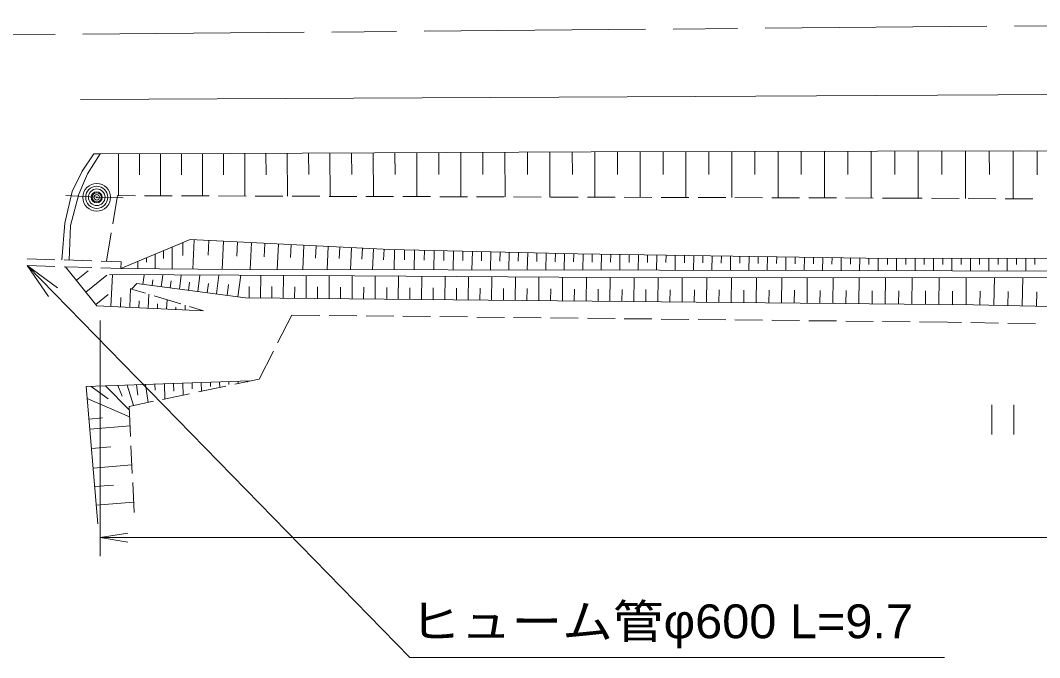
# Model space of a CAD drawing. Units: millimetres, scale not verified. Extents: x 40000 to 680000, y 20000 to 380000.
# Drawn here: x 382848 to 438100, y 243145 to 277684 of the extents above; entities that cross this region are included whole.
import ezdxf
from ezdxf.enums import TextEntityAlignment as Align

# ---------------------------------------------------------------- set-up
doc = ezdxf.new("R2010")
doc.units = ezdxf.units.MM
doc.header["$LTSCALE"] = 1000
doc.header["$PDMODE"] = 32
doc.header["$PDSIZE"] = 500
doc.linetypes.add('CHAIN', pattern=[18.5, 12, -1.5, 3.5, -1.5])
for name, color, linetype, lineweight in [('M-BMK', 2, 'CHAIN', 13), ('M-STR-HTXT', 7, 'Continuous', 13), ('M-WORK', 1, 'Continuous', 13)]:
    doc.layers.add(name, color=color, linetype=linetype, lineweight=lineweight)
doc.styles.add('ＭＳ Ｐゴシック', font='')
doc.styles.get('ＭＳ Ｐゴシック').set_extended_font_data('MS PGothic')

# ---------------------------------------------------------------- blocks, each defined once
blk = doc.blocks.new('open_arrow')
at = {"color": 0, "linetype": 'Continuous', "lineweight": -2}
blk.add_lwpolyline([(7.5, 1.25), (0, 0), (7.5, -1.25)], dxfattribs=at)

msp = doc.modelspace()

# ---------------------------------------------------------------- linework, layer by layer
at = {"layer": 'M-BMK'}
msp.add_line((472228, 277684), (372253, 276814), dxfattribs=at)
at = {"layer": 'M-STR-HTXT'}
for p, q in [((387165, 261410), (387165, 248649)), ((387165, 249649), (501136, 249649))]:
    msp.add_line(p, q, dxfattribs=at)
msp.add_lwpolyline([(383214, 264392), (403966, 243145), (432950, 243145)], dxfattribs=at)
at = {"layer": 'M-WORK'}
for p, q in [((388165, 270455), (388167, 268183)), ((389300, 270456), (389301, 269320)), ((390436, 270457), (390438, 268176)), ((391576, 270458), (391577, 269318)), ((392717, 270459), (392719, 268169)), ((393861, 270460), (393862, 269315)), ((395006, 270464), (395019, 268162)), ((396158, 270470), (396164, 269319)), ((397309, 270477), (397321, 268154)), ((398470, 270483), (398476, 269322)), ((399631, 270489), (399643, 268147)), ((400802, 270495), (400808, 269324)), ((401973, 270501), (401985, 268140)), ((403154, 270508), (403160, 269327)), ((404335, 270514), (404347, 268132)), ((405525, 270520), (405532, 269329)), ((406716, 270527), (406729, 268125)), ((407917, 270533), (407924, 269332)), ((409118, 270540), (409131, 268117)), ((410330, 270546), (410336, 269335)), ((411541, 270552), (411554, 268109)), ((412763, 270559), (412769, 269337)), ((413984, 270565), (413990, 268102)), ((415216, 270568), (415219, 269336)), ((416447, 270571), (416453, 268094)), ((417686, 270574), (417689, 269335)), ((418924, 270577), (418930, 268086)), ((420170, 270580), (420173, 269334)), ((421415, 270582), (421421, 268078)), ((422667, 270585), (422670, 269333)), ((423920, 270588), (423925, 268070)), ((425179, 270591), (425182, 269332)), ((426438, 270594), (426444, 268062)), ((427704, 270597), (427707, 269331)), ((428970, 270600), (428976, 268054)), ((430243, 270603), (430246, 269330)), ((431517, 270606), (431523, 268043)), ((432798, 270609), (432801, 269328)), ((434080, 270613), (434086, 268028)), ((435372, 270616), (435375, 269323)), ((436664, 270619), (436670, 268013)), ((437967, 270616), (437962, 269313)), ((388117, 268184), (387856, 266653)), ((389082, 268181), (388117, 268184)), ((391082, 268174), (389582, 268179)), ((393082, 268168), (391582, 268173)), ((395082, 268162), (393582, 268166)), ((397082, 268155), (395582, 268160)), ((399082, 268149), (397582, 268154)), ((401082, 268143), (399582, 268147)), ((403082, 268136), (401582, 268141)), ((405082, 268130), (403582, 268135)), ((407082, 268123), (405582, 268128)), ((409082, 268117), (407582, 268122)), ((411082, 268111), (409582, 268116)), ((413082, 268104), (411582, 268109)), ((415082, 268098), (413582, 268103)), ((417082, 268092), (415582, 268097)), ((419082, 268085), (417582, 268090)), ((421082, 268079), (419582, 268084)), ((423082, 268073), (421582, 268077)), ((425082, 268066), (423582, 268071)), ((427082, 268060), (425582, 268065)), ((429082, 268054), (427582, 268058)), ((430546, 268049), (429582, 268052)), ((431732, 268042), (430546, 268049)), ((433732, 268030), (432232, 268039)), ((435732, 268018), (434232, 268027)), ((437732, 268007), (436232, 268015)), ((387772, 266160), (387511, 264629)), ((392270, 265789), (392192, 264204)), ((391070, 265393), (391077, 264215)), ((391662, 265638), (391662, 264938)), ((393062, 265749), (393023, 264957)), ((393855, 265710), (393779, 264188)), ((394616, 265673), (394578, 264911)), ((395377, 265635), (395305, 264179)), ((396106, 265599), (396070, 264871)), ((396834, 265563), (396765, 264177)), ((397527, 265529), (397493, 264836)), ((398220, 265495), (398155, 264175)), ((398880, 265463), (398847, 264803)), ((399540, 265430), (399478, 264174)), ((400168, 265399), (400137, 264771)), ((400796, 265368), (400737, 264172)), ((401394, 265339), (401364, 264741)), ((401991, 265309), (401935, 264171)), ((402560, 265281), (402532, 264712)), ((403130, 265260), (403105, 264169)), ((403675, 265247), (403662, 264702)), ((404220, 265235), (404195, 264168)), ((404753, 265222), (404741, 264689)), ((405286, 265210), (405262, 264167)), ((383219, 264758), (384719, 264713)), ((385219, 264698), (386718, 264653)), ((389685, 264818), (389686, 264573)), ((390147, 265010), (390146, 264224)), ((390609, 265201), (390608, 264770)), ((405808, 265198), (405796, 264676)), ((406329, 265186), (406306, 264166)), ((406840, 265174), (406828, 264664)), ((407350, 265162), (407327, 264164)), ((407850, 265151), (407838, 264652)), ((408349, 265139), (408327, 264163)), ((408849, 265128), (408838, 264640)), ((409349, 265116), (409327, 264162)), ((409849, 265105), (409838, 264628)), ((410349, 265093), (410327, 264161)), ((410849, 265082), (410838, 264615)), ((411349, 265070), (411328, 264160)), ((411848, 265059), (411838, 264603)), ((412348, 265047), (412328, 264158)), ((412848, 265036), (412838, 264591)), ((413348, 265026), (413335, 264157)), ((413848, 265019), (413842, 264584)), ((414348, 265011), (414335, 264156)), ((414848, 265004), (414841, 264576)), ((415348, 264996), (415335, 264155)), ((415848, 264989), (415841, 264568)), ((416348, 264981), (416335, 264154)), ((416848, 264974), (416841, 264560)), ((417348, 264966), (417335, 264152)), ((417848, 264959), (417841, 264552)), ((418348, 264951), (418335, 264150)), ((418847, 264944), (418841, 264543)), ((419347, 264936), (419336, 264148)), ((419847, 264929), (419841, 264535)), ((420347, 264921), (420336, 264146)), ((420847, 264914), (420841, 264526)), ((421347, 264906), (421336, 264143)), ((421847, 264899), (421841, 264517)), ((422347, 264891), (422336, 264141)), ((422847, 264884), (422841, 264509)), ((423347, 264876), (423336, 264139)), ((423847, 264869), (423841, 264500)), ((424347, 264861), (424336, 264136)), ((424847, 264854), (424841, 264491)), ((425347, 264846), (425336, 264134)), ((425847, 264839), (425841, 264483)), ((426347, 264831), (426336, 264132)), ((426847, 264824), (426841, 264474)), ((427347, 264816), (427336, 264129)), ((427846, 264809), (427841, 264465)), ((428346, 264801), (428336, 264127)), ((428846, 264796), (428846, 264459)), ((429346, 264795), (429345, 264125)), ((429846, 264794), (429846, 264459)), ((430346, 264794), (430345, 264122)), ((430846, 264793), (430846, 264457)), ((431346, 264792), (431345, 264120)), ((431846, 264791), (431846, 264455)), ((432346, 264791), (432345, 264118)), ((432846, 264790), (432846, 264453)), ((433346, 264789), (433345, 264115)), ((433846, 264788), (433846, 264451)), ((434346, 264787), (434345, 264113)), ((434846, 264787), (434846, 264450)), ((435346, 264786), (435345, 264111)), ((435846, 264785), (435846, 264448)), ((436346, 264784), (436345, 264109)), ((436846, 264784), (436846, 264446)), ((437346, 264783), (437345, 264106)), ((437846, 264782), (437846, 264444)), ((383214, 264392), (384714, 264348)), ((385214, 264334), (386713, 264290)), ((385881, 263598), (386525, 264118)), ((387213, 264275), (388299, 264243)), ((387218, 264638), (388319, 264604)), ((388319, 264604), (388299, 264243)), ((389223, 264626), (389223, 264234)), ((386401, 262953), (387539, 263872)), ((387755, 262180), (387834, 263887)), ((389487, 263373), (389554, 263882)), ((389983, 263309), (390025, 263627)), ((390479, 263245), (390562, 263880)), ((390975, 263180), (391024, 263561)), ((391471, 263116), (391570, 263877)), ((392463, 262987), (392578, 263875)), ((393479, 262855), (393611, 263872)), ((394644, 262704), (394796, 263869)), ((395863, 262644), (395875, 263867)), ((397095, 262632), (397107, 263863)), ((398334, 262620), (398346, 263860)), ((399578, 262608), (399590, 263852)), ((400825, 262596), (400837, 263843)), ((402077, 262583), (402089, 263835)), ((403332, 262571), (403344, 263827)), ((404591, 262559), (404604, 263818)), ((405855, 262546), (405867, 263810)), ((407122, 262534), (407134, 263801)), ((408393, 262522), (408406, 263793)), ((409668, 262509), (409681, 263784)), ((410948, 262497), (410960, 263776)), ((412231, 262484), (412244, 263767)), ((413518, 262471), (413531, 263759)), ((414810, 262459), (414822, 263750)), ((416105, 262446), (416118, 263742)), ((417405, 262433), (417418, 263733)), ((418717, 262421), (418730, 263733)), ((420043, 262408), (420056, 263734)), ((421384, 262394), (421397, 263735)), ((422738, 262381), (422752, 263736)), ((424108, 262368), (424121, 263737)), ((425491, 262354), (425505, 263738)), ((426890, 262341), (426904, 263739)), ((428304, 262327), (428317, 263740)), ((429732, 262313), (429746, 263741)), ((431176, 262299), (431190, 263742)), ((432635, 262284), (432650, 263744)), ((434110, 262270), (434125, 263745)), ((435614, 262242), (435647, 263746)), ((437152, 262209), (437186, 263747)), ((388776, 262133), (388823, 263154)), ((389167, 263415), (388870, 263119)), ((388870, 263119), (389623, 262893)), ((391967, 263052), (392024, 263495)), ((392971, 262921), (393037, 263430)), ((394062, 262780), (394137, 263362)), ((395252, 262650), (395258, 263261)), ((396479, 262638), (396485, 263254)), ((397714, 262626), (397720, 263246)), ((398956, 262614), (398962, 263236)), ((400201, 262602), (400208, 263226)), ((401451, 262590), (401457, 263215)), ((402704, 262577), (402710, 263205)), ((403962, 262565), (403968, 263195)), ((405223, 262553), (405229, 263184)), ((406488, 262540), (406494, 263174)), ((407757, 262528), (407764, 263163)), ((409031, 262515), (409037, 263153)), ((410308, 262503), (410314, 263143)), ((411589, 262490), (411596, 263132)), ((412875, 262478), (412881, 263121)), ((414164, 262465), (414170, 263111)), ((415457, 262452), (415464, 263100)), ((416755, 262440), (416761, 263090)), ((418061, 262427), (418067, 263083)), ((419380, 262414), (419387, 263077)), ((420714, 262401), (420720, 263071)), ((422061, 262388), (422068, 263065)), ((423423, 262375), (423430, 263059)), ((424800, 262361), (424806, 263053)), ((426191, 262347), (426198, 263047)), ((427597, 262334), (427604, 263040)), ((429018, 262320), (429025, 263034)), ((430454, 262306), (430461, 263028)), ((431906, 262291), (431913, 263021)), ((433373, 262277), (433380, 263015)), ((434862, 262258), (434878, 263010)), ((386937, 262289), (387602, 262825)), ((388266, 262156), (388289, 262667)), ((389275, 262110), (389293, 262485)), ((389775, 262087), (389809, 262837)), ((390102, 262749), (391539, 262318)), ((390774, 262041), (390797, 262541)), ((436383, 262225), (436400, 262995)), ((437939, 262192), (437956, 262979)), ((390274, 262064), (390286, 262314)), ((391273, 262018), (391279, 262143)), ((391773, 261995), (391784, 262245)), ((392018, 262175), (392772, 261949)), ((396789, 260201), (397564, 261713)), ((397564, 261713), (399087, 261697)), ((399587, 261691), (401087, 261675)), ((401587, 261669), (403087, 261653)), ((403587, 261647), (405087, 261631)), ((405587, 261626), (407087, 261609)), ((407587, 261604), (409087, 261587)), ((409587, 261582), (411087, 261566)), ((411587, 261560), (413086, 261544)), ((413586, 261538), (415086, 261522)), ((415586, 261516), (417086, 261500)), ((417586, 261495), (419086, 261478)), ((419586, 261473), (421086, 261456)), ((421586, 261451), (423086, 261435)), ((423586, 261429), (425086, 261413)), ((425586, 261407), (427086, 261391)), ((427586, 261385), (429085, 261369)), ((429585, 261364), (431085, 261347)), ((431585, 261342), (433109, 261325)), ((433109, 261325), (433870, 261310)), ((434370, 261301), (435870, 261272)), ((436370, 261262), (437869, 261233)), ((395785, 258244), (396560, 259756)), ((392151, 258033), (392162, 257713)), ((392651, 258050), (392667, 257586)), ((393151, 258067), (393158, 257835)), ((393650, 258083), (393660, 257796)), ((394150, 258100), (394155, 257957)), ((394465, 257966), (395785, 258244)), ((394650, 258117), (394654, 258005)), ((395150, 258134), (395151, 258078)), ((386693, 257848), (387614, 257170)), ((387461, 257874), (388750, 256583)), ((388125, 257897), (388369, 257323)), ((388638, 257915), (388974, 256808)), ((389137, 257932), (389214, 257367)), ((389637, 257948), (389774, 256977)), ((390137, 257965), (390148, 257646)), ((390652, 257982), (390680, 257168)), ((391152, 257999), (391166, 257592)), ((391652, 258016), (391673, 257377)), ((392508, 257553), (393976, 257862)), ((386466, 257197), (388768, 256195)), ((388742, 256759), (390062, 257037)), ((390551, 257141), (392019, 257450)), ((388818, 255130), (388742, 256759)), ((435503, 256847), (435503, 255247)), ((436703, 255247), (436703, 256847)), ((386563, 256065), (387300, 256145)), ((386609, 255522), (388791, 255709)), ((386700, 254472), (387750, 254562)), ((388912, 253133), (388842, 254631)), ((386790, 253422), (388890, 253602)), ((389012, 251005), (388935, 252633)), ((386876, 252411), (387887, 252497)), ((386963, 251400), (388985, 251573))]:
    msp.add_line(p, q, dxfattribs=at)
for points in [[(572494, 274433), (536033, 274394), (507053, 274174), (480865, 273954), (452215, 273733), (419452, 273550), (386101, 273403)], [(387165, 270454), (394224, 270460), (413788, 270564), (437066, 270620), (457519, 270537), (483313, 270544), (508491, 270599), (531543, 270792), (547109, 270866), (565300, 271011), (572547, 271027)], [(385090, 264701), (385251, 266699), (385656, 268417), (386195, 269509), (386833, 270454), (387165, 270454), (386490, 269362), (386024, 268270), (385570, 266564), (385498, 264689)], [(388418, 268074), (386987, 268095), (385320, 268186)], [(388299, 264243), (392050, 265799), (402871, 265266), (413044, 265031), (428670, 264796), (455049, 264755), (483374, 265128), (501098, 265477)], [(392772, 261949), (386997, 262215), (385289, 264331)], [(501136, 263945), (482376, 264097), (462980, 264069), (441327, 264097), (417501, 264152), (394560, 264180), (388299, 264243)], [(387670, 263904), (398198, 263861), (417578, 263732), (441388, 263750), (462995, 263716), (482384, 263767), (501112, 263564)], [(499807, 250793), (499457, 260879), (479088, 261293), (457112, 261776), (434523, 262266), (395044, 262652), (389167, 263415)], [(387049, 250403), (386411, 257839), (395286, 258139)]]:
    msp.add_lwpolyline(points, dxfattribs=at)
for radius in [750, 600, 450, 300, 150, 20]:
    msp.add_circle((386987, 268095), radius, dxfattribs=at)
msp.add_point((386987, 268095), dxfattribs=at)

# ---------------------------------------------------------------- block references
at = {"layer": 'M-STR-HTXT', "xscale": 267, "yscale": 267, "rotation": 314.3}
msp.add_blockref('open_arrow', (383214, 264392), dxfattribs=at)
at = {"layer": 'M-STR-HTXT', "xscale": 200, "yscale": 200}
msp.add_blockref('open_arrow', (387165, 249649), dxfattribs=at)

# ---------------------------------------------------------------- texts
at = {"layer": 'M-STR-HTXT', "style": 'ＭＳ Ｐゴシック', "width": 1.1}
msp.add_text('ヒューム管φ600 L=9.7', height=1833, dxfattribs=at).set_placement((403966, 243645), align=Align.BOTTOM_LEFT)

doc.saveas('drawing.dxf')
